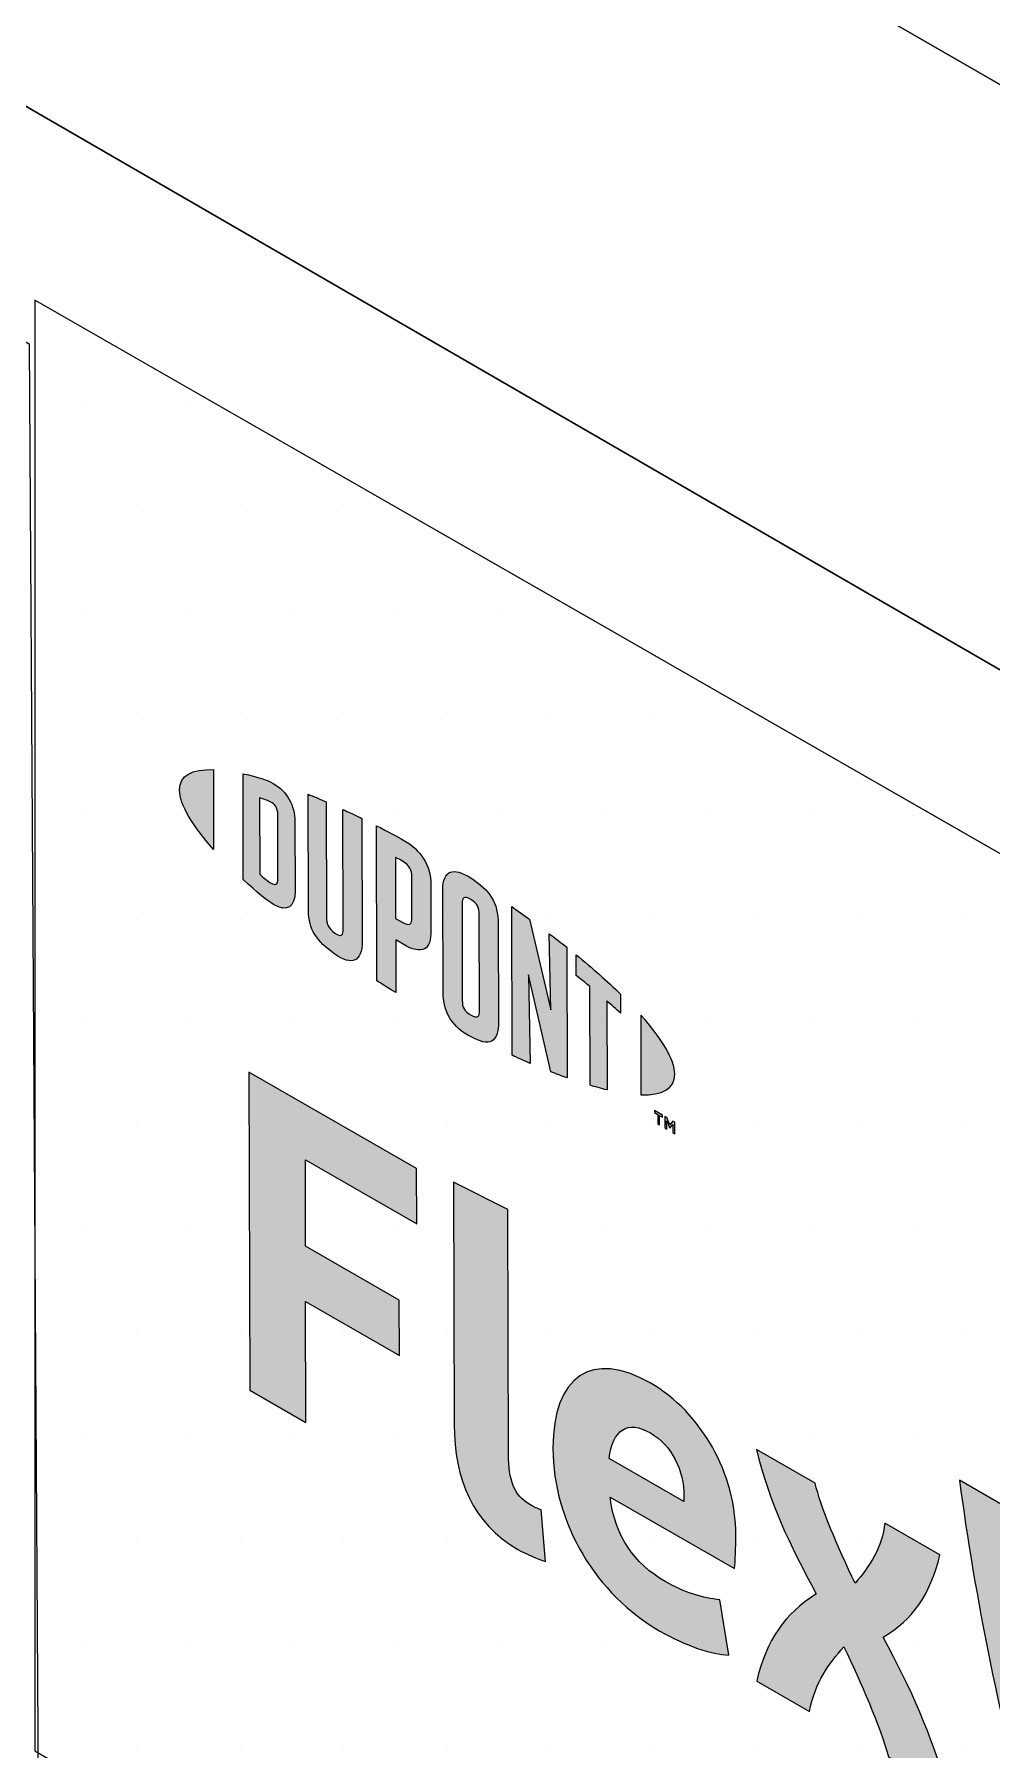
# Model space of a CAD drawing. Header units: inches. Extents: x -26 to 76, y -16 to 22.
# Drawn here: x 38.6814 to 38.8547, y -4.125 to -3.8145 of the extents above; entities that cross this region are included whole.
import ezdxf

# ---------------------------------------------------------------- set-up
doc = ezdxf.new("R2010")
doc.units = ezdxf.units.IN
doc.header["$MEASUREMENT"] = 0
for name, color, linetype, lineweight in [('.ATI-HATCH', 7, 'Continuous', 0), ('G-ANNO-TTLB', 7, 'Continuous', 0), ('LOGOS', 7, 'Continuous', 0), ('T', 7, 'Continuous', 0), ('TYVEK', 7, 'Continuous', 0)]:
    doc.layers.add(name, color=color, linetype=linetype, lineweight=lineweight)

# ---------------------------------------------------------------- blocks, each defined once
blk = doc.blocks.new('Block_288')
at = {"layer": 'LOGOS', "true_color": 0x000000, "transparency": 33554687}
h = blk.add_hatch(color=18, dxfattribs=at)
h.dxf.hatch_style = 2
edge = h.paths.add_edge_path()
edge.add_spline(control_points=[(38.72041, -4.05989), (38.72041, -4.05989), (38.72027, -4.00238), (38.72027, -4.00238), (38.72027, -4.00238), (38.75062, -4.0198), (38.75062, -4.0198), (38.75062, -4.0198), (38.75064, -4.02983), (38.75064, -4.02983), (38.75064, -4.02983), (38.73048, -4.01825), (38.73048, -4.01825), (38.73048, -4.01825), (38.73052, -4.03386), (38.73052, -4.03386), (38.73052, -4.03386), (38.74748, -4.0436), (38.74748, -4.0436), (38.74748, -4.0436), (38.7475, -4.05362), (38.7475, -4.05362), (38.7475, -4.05362), (38.73054, -4.04388), (38.73054, -4.04388), (38.73054, -4.04388), (38.7306, -4.06574), (38.7306, -4.06574), (38.7306, -4.06574), (38.72041, -4.05989), (38.72041, -4.05989)], knot_values=[0, 0, 0, 0, 1, 1, 1, 2, 2, 2, 3, 3, 3, 4, 4, 4, 5, 5, 5, 6, 6, 6, 7, 7, 7, 8, 8, 8, 9, 9, 9, 10, 10, 10, 10], degree=3, periodic=0)
h = blk.add_hatch(color=18, dxfattribs=at)
h.dxf.hatch_style = 2
edge = h.paths.add_edge_path()
edge.add_spline(control_points=[(38.76725, -4.0716), (38.76726, -4.07604), (38.76827, -4.079), (38.77112, -4.08063), (38.77183, -4.08104), (38.77254, -4.08137), (38.77318, -4.08157), (38.77318, -4.08157), (38.77392, -4.09094), (38.77392, -4.09094), (38.77257, -4.09049), (38.77036, -4.08955), (38.76893, -4.08873), (38.76074, -4.08403), (38.75745, -4.07598), (38.75742, -4.06612), (38.75742, -4.06612), (38.75731, -4.02225), (38.75731, -4.02225), (38.75731, -4.02225), (38.76715, -4.02724), (38.76715, -4.02724), (38.76715, -4.02724), (38.76725, -4.0716), (38.76725, -4.0716)], knot_values=[0, 0, 0, 0, 1, 1, 1, 2, 2, 2, 3, 3, 3, 4, 4, 4, 5, 5, 5, 6, 6, 6, 7, 7, 7, 8, 8, 8, 8], degree=3, periodic=0)
h = blk.add_hatch(color=18, dxfattribs=at)
h.dxf.hatch_style = 2
edge = h.paths.add_edge_path()
edge.add_spline(control_points=[(38.78547, -4.0723), (38.78547, -4.0723), (38.79901, -4.08007), (38.79901, -4.08007), (38.79901, -4.08007), (38.79901, -4.07909), (38.79901, -4.07909), (38.79899, -4.07448), (38.79685, -4.06989), (38.79293, -4.06764), (38.7888, -4.06527), (38.7861, -4.06708), (38.78547, -4.0723)], knot_values=[0, 0, 0, 0, 1, 1, 1, 2, 2, 2, 3, 3, 3, 4, 4, 4, 4], degree=3, periodic=0)
edge = h.paths.add_edge_path()
edge.add_spline(control_points=[(38.80712, -4.10786), (38.80398, -4.10771), (38.79936, -4.1062), (38.79465, -4.1035), (38.78318, -4.09691), (38.77532, -4.08403), (38.77529, -4.07039), (38.77526, -4.05733), (38.78243, -4.05259), (38.79291, -4.0586), (38.80224, -4.06396), (38.80839, -4.07512), (38.80841, -4.08613), (38.80842, -4.08859), (38.80828, -4.09065), (38.80815, -4.09221), (38.80815, -4.09221), (38.78563, -4.07928), (38.78563, -4.07928), (38.78657, -4.08639), (38.78993, -4.09127), (38.79563, -4.09454), (38.79912, -4.09654), (38.80247, -4.09756), (38.80553, -4.09784), (38.80553, -4.09784), (38.80712, -4.10786), (38.80712, -4.10786)], knot_values=[0, 0, 0, 0, 1, 1, 1, 2, 2, 2, 3, 3, 3, 4, 4, 4, 5, 5, 5, 6, 6, 6, 7, 7, 7, 8, 8, 8, 9, 9, 9, 9], degree=3, periodic=0)
h = blk.add_hatch(color=18, dxfattribs=at)
h.dxf.hatch_style = 2
edge = h.paths.add_edge_path()
edge.add_spline(control_points=[(38.82296, -4.09677), (38.81817, -4.08795), (38.81438, -4.08012), (38.81215, -4.07063), (38.81215, -4.07063), (38.82276, -4.07673), (38.82276, -4.07673), (38.8237, -4.08096), (38.82685, -4.08834), (38.82999, -4.09483), (38.83262, -4.09182), (38.83489, -4.08828), (38.83538, -4.08397), (38.83538, -4.08397), (38.84535, -4.08969), (38.84535, -4.08969), (38.84352, -4.09718), (38.8404, -4.10137), (38.83507, -4.10463), (38.84022, -4.11423), (38.84372, -4.12199), (38.84667, -4.13237), (38.84667, -4.13237), (38.83605, -4.12628), (38.83605, -4.12628), (38.83454, -4.12082), (38.83096, -4.11261), (38.82796, -4.10637), (38.82526, -4.10934), (38.82271, -4.1128), (38.82173, -4.11806), (38.82173, -4.11806), (38.81218, -4.11257), (38.81218, -4.11257), (38.81394, -4.10505), (38.81727, -4.1004), (38.82296, -4.09677)], knot_values=[0, 0, 0, 0, 1, 1, 1, 2, 2, 2, 3, 3, 3, 4, 4, 4, 5, 5, 5, 6, 6, 6, 7, 7, 7, 8, 8, 8, 9, 9, 9, 10, 10, 10, 11, 11, 11, 12, 12, 12, 12], degree=3, periodic=0)
h = blk.add_hatch(color=18, dxfattribs=at)
h.dxf.hatch_style = 2
edge = h.paths.add_edge_path()
edge.add_spline(control_points=[(38.90631, -4.10918), (38.90631, -4.10918), (38.91671, -4.11515), (38.91671, -4.11515), (38.91405, -4.13274), (38.9094, -4.15264), (38.90338, -4.16494), (38.90338, -4.16494), (38.8922, -4.15851), (38.8922, -4.15851), (38.88868, -4.14624), (38.88551, -4.13236), (38.88285, -4.11737), (38.88017, -4.12929), (38.87714, -4.13961), (38.8736, -4.14784), (38.8736, -4.14784), (38.86241, -4.14141), (38.86241, -4.14141), (38.85667, -4.12237), (38.85156, -4.09687), (38.84888, -4.07621), (38.84888, -4.07621), (38.85921, -4.08214), (38.85921, -4.08214), (38.86146, -4.10075), (38.8655, -4.12251), (38.86844, -4.1338), (38.87148, -4.12595), (38.87621, -4.10979), (38.87823, -4.09307), (38.87823, -4.09307), (38.88735, -4.0983), (38.88735, -4.0983), (38.88953, -4.11744), (38.89421, -4.13899), (38.89737, -4.15041), (38.9002, -4.14243), (38.90421, -4.12529), (38.90631, -4.10918)], knot_values=[0, 0, 0, 0, 1, 1, 1, 2, 2, 2, 3, 3, 3, 4, 4, 4, 5, 5, 5, 6, 6, 6, 7, 7, 7, 8, 8, 8, 9, 9, 9, 10, 10, 10, 11, 11, 11, 12, 12, 12, 13, 13, 13, 13], degree=3, periodic=0)
at = {"layer": 'LOGOS'}
for points, knots in [([(38.72041, -4.05989), (38.72041, -4.05989), (38.72027, -4.00238), (38.72027, -4.00238), (38.72027, -4.00238), (38.75062, -4.0198), (38.75062, -4.0198), (38.75062, -4.0198), (38.75064, -4.02983), (38.75064, -4.02983), (38.75064, -4.02983), (38.73048, -4.01825), (38.73048, -4.01825), (38.73048, -4.01825), (38.73052, -4.03386), (38.73052, -4.03386), (38.73052, -4.03386), (38.74748, -4.0436), (38.74748, -4.0436), (38.74748, -4.0436), (38.7475, -4.05362), (38.7475, -4.05362), (38.7475, -4.05362), (38.73054, -4.04388), (38.73054, -4.04388), (38.73054, -4.04388), (38.7306, -4.06574), (38.7306, -4.06574), (38.7306, -4.06574), (38.72041, -4.05989), (38.72041, -4.05989)], [0, 0, 0, 0, 1, 1, 1, 2, 2, 2, 3, 3, 3, 4, 4, 4, 5, 5, 5, 6, 6, 6, 7, 7, 7, 8, 8, 8, 9, 9, 9, 10, 10, 10, 10]), ([(38.76725, -4.0716), (38.76726, -4.07604), (38.76827, -4.079), (38.77112, -4.08063), (38.77183, -4.08104), (38.77254, -4.08137), (38.77318, -4.08157), (38.77318, -4.08157), (38.77392, -4.09094), (38.77392, -4.09094), (38.77257, -4.09049), (38.77036, -4.08955), (38.76893, -4.08873), (38.76074, -4.08403), (38.75745, -4.07598), (38.75742, -4.06612), (38.75742, -4.06612), (38.75731, -4.02225), (38.75731, -4.02225), (38.75731, -4.02225), (38.76715, -4.02724), (38.76715, -4.02724), (38.76715, -4.02724), (38.76725, -4.0716), (38.76725, -4.0716)], [0, 0, 0, 0, 1, 1, 1, 2, 2, 2, 3, 3, 3, 4, 4, 4, 5, 5, 5, 6, 6, 6, 7, 7, 7, 8, 8, 8, 8]), ([(38.80712, -4.10786), (38.80398, -4.10771), (38.79936, -4.1062), (38.79465, -4.1035), (38.78318, -4.09691), (38.77532, -4.08403), (38.77529, -4.07039), (38.77526, -4.05733), (38.78243, -4.05259), (38.79291, -4.0586), (38.80224, -4.06396), (38.80839, -4.07512), (38.80841, -4.08613), (38.80842, -4.08859), (38.80828, -4.09065), (38.80815, -4.09221), (38.80815, -4.09221), (38.78563, -4.07928), (38.78563, -4.07928), (38.78657, -4.08639), (38.78993, -4.09127), (38.79563, -4.09454), (38.79912, -4.09654), (38.80247, -4.09756), (38.80553, -4.09784), (38.80553, -4.09784), (38.80712, -4.10786), (38.80712, -4.10786)], [0, 0, 0, 0, 1, 1, 1, 2, 2, 2, 3, 3, 3, 4, 4, 4, 5, 5, 5, 6, 6, 6, 7, 7, 7, 8, 8, 8, 9, 9, 9, 9]), ([(38.78547, -4.0723), (38.78547, -4.0723), (38.79901, -4.08007), (38.79901, -4.08007), (38.79901, -4.08007), (38.79901, -4.07909), (38.79901, -4.07909), (38.79899, -4.07448), (38.79685, -4.06989), (38.79293, -4.06764), (38.7888, -4.06527), (38.7861, -4.06708), (38.78547, -4.0723)], [0, 0, 0, 0, 1, 1, 1, 2, 2, 2, 3, 3, 3, 4, 4, 4, 4]), ([(38.82296, -4.09677), (38.81817, -4.08795), (38.81438, -4.08012), (38.81215, -4.07063), (38.81215, -4.07063), (38.82276, -4.07673), (38.82276, -4.07673), (38.8237, -4.08096), (38.82685, -4.08834), (38.82999, -4.09483), (38.83262, -4.09182), (38.83489, -4.08828), (38.83538, -4.08397), (38.83538, -4.08397), (38.84535, -4.08969), (38.84535, -4.08969), (38.84352, -4.09718), (38.8404, -4.10137), (38.83507, -4.10463), (38.84022, -4.11423), (38.84372, -4.12199), (38.84667, -4.13237), (38.84667, -4.13237), (38.83605, -4.12628), (38.83605, -4.12628), (38.83454, -4.12082), (38.83096, -4.11261), (38.82796, -4.10637), (38.82526, -4.10934), (38.82271, -4.1128), (38.82173, -4.11806), (38.82173, -4.11806), (38.81218, -4.11257), (38.81218, -4.11257), (38.81394, -4.10505), (38.81727, -4.1004), (38.82296, -4.09677)], [0, 0, 0, 0, 1, 1, 1, 2, 2, 2, 3, 3, 3, 4, 4, 4, 5, 5, 5, 6, 6, 6, 7, 7, 7, 8, 8, 8, 9, 9, 9, 10, 10, 10, 11, 11, 11, 12, 12, 12, 12]), ([(38.90631, -4.10918), (38.90631, -4.10918), (38.91671, -4.11515), (38.91671, -4.11515), (38.91405, -4.13274), (38.9094, -4.15264), (38.90338, -4.16494), (38.90338, -4.16494), (38.8922, -4.15851), (38.8922, -4.15851), (38.88868, -4.14624), (38.88551, -4.13236), (38.88285, -4.11737), (38.88017, -4.12929), (38.87714, -4.13961), (38.8736, -4.14784), (38.8736, -4.14784), (38.86241, -4.14141), (38.86241, -4.14141), (38.85667, -4.12237), (38.85156, -4.09687), (38.84888, -4.07621), (38.84888, -4.07621), (38.85921, -4.08214), (38.85921, -4.08214), (38.86146, -4.10075), (38.8655, -4.12251), (38.86844, -4.1338), (38.87148, -4.12595), (38.87621, -4.10979), (38.87823, -4.09307), (38.87823, -4.09307), (38.88735, -4.0983), (38.88735, -4.0983), (38.88953, -4.11744), (38.89421, -4.13899), (38.89737, -4.15041), (38.9002, -4.14243), (38.90421, -4.12529), (38.90631, -4.10918)], [0, 0, 0, 0, 1, 1, 1, 2, 2, 2, 3, 3, 3, 4, 4, 4, 5, 5, 5, 6, 6, 6, 7, 7, 7, 8, 8, 8, 9, 9, 9, 10, 10, 10, 11, 11, 11, 12, 12, 12, 13, 13, 13, 13])]:
    blk.add_open_spline(points, degree=3, knots=knots, dxfattribs=at)
blk = doc.blocks.new('Block_289')
at = {"layer": 'LOGOS', "true_color": 0x000000, "transparency": 33554687}
h = blk.add_hatch(color=18, dxfattribs=at)
h.dxf.hatch_style = 2
edge = h.paths.add_edge_path()
edge.add_spline(control_points=[(38.70773, -3.95129), (38.70774, -3.95393), (38.70997, -3.95769), (38.71386, -3.96204), (38.71386, -3.96204), (38.71383, -3.94761), (38.71383, -3.94761), (38.70995, -3.94748), (38.70773, -3.94867), (38.70773, -3.95129)], knot_values=[0, 0, 0, 0, 1, 1, 1, 2, 2, 2, 3, 3, 3, 3], degree=3, periodic=0)
h = blk.add_hatch(color=18, dxfattribs=at)
h.dxf.hatch_style = 2
edge = h.paths.add_edge_path()
edge.add_spline(control_points=[(38.72553, -3.9674), (38.72553, -3.9685), (38.72496, -3.96854), (38.72427, -3.96815), (38.72373, -3.96784), (38.7229, -3.96714), (38.72222, -3.96654), (38.72222, -3.96654), (38.72219, -3.95273), (38.72219, -3.95273), (38.72286, -3.95291), (38.72369, -3.95316), (38.72423, -3.95347), (38.72492, -3.95387), (38.7255, -3.95457), (38.7255, -3.95568), (38.7255, -3.95568), (38.72553, -3.9674), (38.72553, -3.9674)], knot_values=[0, 0, 0, 0, 1, 1, 1, 2, 2, 2, 3, 3, 3, 4, 4, 4, 5, 5, 5, 6, 6, 6, 6], degree=3, periodic=0)
edge = h.paths.add_edge_path()
edge.add_spline(control_points=[(38.72467, -3.95012), (38.72359, -3.9495), (38.72202, -3.94897), (38.7192, -3.94835), (38.7192, -3.94835), (38.71924, -3.96749), (38.71924, -3.96749), (38.72173, -3.96979), (38.72364, -3.97139), (38.72473, -3.97202), (38.72723, -3.97345), (38.72863, -3.9725), (38.72862, -3.96967), (38.72862, -3.96967), (38.72859, -3.95696), (38.72859, -3.95696), (38.72859, -3.95413), (38.72717, -3.95156), (38.72467, -3.95012)], knot_values=[0, 0, 0, 0, 1, 1, 1, 2, 2, 2, 3, 3, 3, 4, 4, 4, 5, 5, 5, 6, 6, 6, 6], degree=3, periodic=0)
h = blk.add_hatch(color=18, dxfattribs=at)
h.dxf.hatch_style = 2
edge = h.paths.add_edge_path()
edge.add_spline(control_points=[(38.73734, -3.97642), (38.73735, -3.97753), (38.73702, -3.97804), (38.73582, -3.97718), (38.73464, -3.97634), (38.73432, -3.97559), (38.73432, -3.97427), (38.73432, -3.97427), (38.73427, -3.95345), (38.73427, -3.95345), (38.73349, -3.9531), (38.73174, -3.95238), (38.731, -3.95207), (38.731, -3.95207), (38.73105, -3.97313), (38.73105, -3.97313), (38.73106, -3.9765), (38.73248, -3.97862), (38.73583, -3.98098), (38.73889, -3.98315), (38.74077, -3.98244), (38.74076, -3.97871), (38.74076, -3.97871), (38.7407, -3.95645), (38.7407, -3.95645), (38.74006, -3.95613), (38.73797, -3.95513), (38.73729, -3.95482), (38.73729, -3.95482), (38.73734, -3.97642), (38.73734, -3.97642)], knot_values=[0, 0, 0, 0, 1, 1, 1, 2, 2, 2, 3, 3, 3, 4, 4, 4, 5, 5, 5, 6, 6, 6, 7, 7, 7, 8, 8, 8, 9, 9, 9, 10, 10, 10, 10], degree=3, periodic=0)
h = blk.add_hatch(color=18, dxfattribs=at)
h.dxf.hatch_style = 2
edge = h.paths.add_edge_path()
edge.add_spline(control_points=[(38.74977, -3.97442), (38.74977, -3.97562), (38.74941, -3.97602), (38.74802, -3.97523), (38.74802, -3.97523), (38.74682, -3.97455), (38.74682, -3.97455), (38.74682, -3.97455), (38.7468, -3.96349), (38.7468, -3.96349), (38.74733, -3.96376), (38.74761, -3.96391), (38.74793, -3.9641), (38.74943, -3.96496), (38.74975, -3.9658), (38.74975, -3.96703), (38.74975, -3.96703), (38.74977, -3.97442), (38.74977, -3.97442)], knot_values=[0, 0, 0, 0, 1, 1, 1, 2, 2, 2, 3, 3, 3, 4, 4, 4, 5, 5, 5, 6, 6, 6, 6], degree=3, periodic=0)
edge = h.paths.add_edge_path()
edge.add_spline(control_points=[(38.74812, -3.9603), (38.74753, -3.95996), (38.74536, -3.9588), (38.74337, -3.95779), (38.74337, -3.95779), (38.74344, -3.98583), (38.74344, -3.98583), (38.74412, -3.98626), (38.74589, -3.98738), (38.74685, -3.98796), (38.74685, -3.98796), (38.74683, -3.97844), (38.74683, -3.97844), (38.74683, -3.97844), (38.74817, -3.97921), (38.74817, -3.97921), (38.75175, -3.98125), (38.75323, -3.98025), (38.75322, -3.97669), (38.75322, -3.97669), (38.7532, -3.96843), (38.7532, -3.96843), (38.75319, -3.96495), (38.75152, -3.96225), (38.74812, -3.9603)], knot_values=[0, 0, 0, 0, 1, 1, 1, 2, 2, 2, 3, 3, 3, 4, 4, 4, 5, 5, 5, 6, 6, 6, 7, 7, 7, 8, 8, 8, 8], degree=3, periodic=0)
h = blk.add_hatch(color=18, dxfattribs=at)
h.dxf.hatch_style = 2
edge = h.paths.add_edge_path()
edge.add_spline(control_points=[(38.76199, -3.99121), (38.762, -3.99232), (38.76168, -3.99271), (38.76047, -3.99206), (38.75922, -3.99138), (38.75888, -3.99057), (38.75888, -3.98942), (38.75888, -3.98942), (38.75884, -3.97195), (38.75884, -3.97195), (38.75884, -3.9708), (38.75917, -3.97036), (38.76042, -3.97111), (38.76163, -3.97185), (38.76195, -3.97263), (38.76195, -3.97374), (38.76195, -3.97374), (38.76199, -3.99121), (38.76199, -3.99121)], knot_values=[0, 0, 0, 0, 1, 1, 1, 2, 2, 2, 3, 3, 3, 4, 4, 4, 5, 5, 5, 6, 6, 6, 6], degree=3, periodic=0)
edge = h.paths.add_edge_path()
edge.add_spline(control_points=[(38.76041, -3.9672), (38.75724, -3.9652), (38.75536, -3.96573), (38.75537, -3.96942), (38.75537, -3.96942), (38.75541, -3.98776), (38.75541, -3.98776), (38.75542, -3.99166), (38.75714, -3.99424), (38.76048, -3.99599), (38.76375, -3.99771), (38.76545, -3.99725), (38.76544, -3.99311), (38.76544, -3.99311), (38.7654, -3.97561), (38.7654, -3.97561), (38.76539, -3.97166), (38.76384, -3.96936), (38.76041, -3.9672)], knot_values=[0, 0, 0, 0, 1, 1, 1, 2, 2, 2, 3, 3, 3, 4, 4, 4, 5, 5, 5, 6, 6, 6, 6], degree=3, periodic=0)
h = blk.add_hatch(color=18, dxfattribs=at)
h.dxf.hatch_style = 2
edge = h.paths.add_edge_path()
edge.add_spline(control_points=[(38.7749, -3.99111), (38.7749, -3.99111), (38.77108, -3.97469), (38.77108, -3.97469), (38.77005, -3.97394), (38.7688, -3.97306), (38.76784, -3.97241), (38.76784, -3.97241), (38.76791, -3.99931), (38.76791, -3.99931), (38.76859, -3.99962), (38.77031, -4.00039), (38.7712, -4.00077), (38.7712, -4.00077), (38.77089, -3.98476), (38.77089, -3.98476), (38.77089, -3.98476), (38.77493, -4.00229), (38.77493, -4.00229), (38.77579, -4.00263), (38.77703, -4.00309), (38.77785, -4.00338), (38.77785, -4.00338), (38.77779, -3.97974), (38.77779, -3.97974), (38.77694, -3.97906), (38.77538, -3.97787), (38.77464, -3.97731), (38.77464, -3.97731), (38.7749, -3.99111), (38.7749, -3.99111)], knot_values=[0, 0, 0, 0, 1, 1, 1, 2, 2, 2, 3, 3, 3, 4, 4, 4, 5, 5, 5, 6, 6, 6, 7, 7, 7, 8, 8, 8, 9, 9, 9, 10, 10, 10, 10], degree=3, periodic=0)
h = blk.add_hatch(color=18, dxfattribs=at)
h.dxf.hatch_style = 2
edge = h.paths.add_edge_path()
edge.add_spline(control_points=[(38.77949, -3.98485), (38.78033, -3.98551), (38.78117, -3.98618), (38.78198, -3.98685), (38.78198, -3.98685), (38.78202, -4.00474), (38.78202, -4.00474), (38.78277, -4.00497), (38.78416, -4.00534), (38.78508, -4.00556), (38.78508, -4.00556), (38.78504, -3.98945), (38.78504, -3.98945), (38.78593, -3.99023), (38.78677, -3.99097), (38.78753, -3.99167), (38.78753, -3.99167), (38.78752, -3.98822), (38.78752, -3.98822), (38.78511, -3.98586), (38.78251, -3.98358), (38.77948, -3.98111), (38.77948, -3.98111), (38.77949, -3.98485), (38.77949, -3.98485)], knot_values=[0, 0, 0, 0, 1, 1, 1, 2, 2, 2, 3, 3, 3, 4, 4, 4, 5, 5, 5, 6, 6, 6, 7, 7, 7, 8, 8, 8, 8], degree=3, periodic=0)
h = blk.add_hatch(color=18, dxfattribs=at)
h.dxf.hatch_style = 2
edge = h.paths.add_edge_path()
edge.add_spline(control_points=[(38.79733, -4.00273), (38.79734, -4.00538), (38.79511, -4.00657), (38.79123, -4.00647), (38.79123, -4.00647), (38.7912, -3.99202), (38.7912, -3.99202), (38.79509, -3.99637), (38.79733, -4.00011), (38.79733, -4.00273)], knot_values=[0, 0, 0, 0, 1, 1, 1, 2, 2, 2, 3, 3, 3, 3], degree=3, periodic=0)
h = blk.add_hatch(color=18, dxfattribs=at)
h.dxf.hatch_style = 2
edge = h.paths.add_edge_path()
edge.add_spline(control_points=[(38.79554, -4.01038), (38.79554, -4.01038), (38.79591, -4.01059), (38.79591, -4.01059), (38.79591, -4.01059), (38.79645, -4.01189), (38.79645, -4.01189), (38.79645, -4.01189), (38.797, -4.01121), (38.797, -4.01121), (38.797, -4.01121), (38.79735, -4.01142), (38.79735, -4.01142), (38.79735, -4.01142), (38.79736, -4.0135), (38.79736, -4.0135), (38.79736, -4.0135), (38.79702, -4.01331), (38.79702, -4.01331), (38.79702, -4.01331), (38.79702, -4.01183), (38.79702, -4.01183), (38.79702, -4.01183), (38.79647, -4.0125), (38.79647, -4.0125), (38.79647, -4.0125), (38.79643, -4.01248), (38.79643, -4.01248), (38.79643, -4.01248), (38.79587, -4.01117), (38.79587, -4.01117), (38.79587, -4.01117), (38.79588, -4.01265), (38.79588, -4.01265), (38.79588, -4.01265), (38.79554, -4.01246), (38.79554, -4.01246), (38.79554, -4.01246), (38.79554, -4.01038), (38.79554, -4.01038)], knot_values=[0, 0, 0, 0, 1, 1, 1, 2, 2, 2, 3, 3, 3, 4, 4, 4, 5, 5, 5, 6, 6, 6, 7, 7, 7, 8, 8, 8, 9, 9, 9, 10, 10, 10, 11, 11, 11, 12, 12, 12, 13, 13, 13, 13], degree=3, periodic=0)
edge = h.paths.add_edge_path()
edge.add_spline(control_points=[(38.79425, -4.01), (38.79425, -4.01), (38.79369, -4.00968), (38.79369, -4.00968), (38.79369, -4.00968), (38.79369, -4.00932), (38.79369, -4.00932), (38.79369, -4.00932), (38.79515, -4.01015), (38.79515, -4.01015), (38.79515, -4.01015), (38.79515, -4.01052), (38.79515, -4.01052), (38.79515, -4.01052), (38.79459, -4.0102), (38.79459, -4.0102), (38.79459, -4.0102), (38.7946, -4.01192), (38.7946, -4.01192), (38.7946, -4.01192), (38.79425, -4.01172), (38.79425, -4.01172), (38.79425, -4.01172), (38.79425, -4.01), (38.79425, -4.01)], knot_values=[0, 0, 0, 0, 1, 1, 1, 2, 2, 2, 3, 3, 3, 4, 4, 4, 5, 5, 5, 6, 6, 6, 7, 7, 7, 8, 8, 8, 8], degree=3, periodic=0)
at = {"layer": 'LOGOS'}
for points, knots in [([(38.70773, -3.95129), (38.70774, -3.95393), (38.70997, -3.95769), (38.71386, -3.96204), (38.71386, -3.96204), (38.71383, -3.94761), (38.71383, -3.94761), (38.70995, -3.94748), (38.70773, -3.94867), (38.70773, -3.95129)], [0, 0, 0, 0, 1, 1, 1, 2, 2, 2, 3, 3, 3, 3]), ([(38.72467, -3.95012), (38.72359, -3.9495), (38.72202, -3.94897), (38.7192, -3.94835), (38.7192, -3.94835), (38.71924, -3.96749), (38.71924, -3.96749), (38.72173, -3.96979), (38.72364, -3.97139), (38.72473, -3.97202), (38.72723, -3.97345), (38.72863, -3.9725), (38.72862, -3.96967), (38.72862, -3.96967), (38.72859, -3.95696), (38.72859, -3.95696), (38.72859, -3.95413), (38.72717, -3.95156), (38.72467, -3.95012)], [0, 0, 0, 0, 1, 1, 1, 2, 2, 2, 3, 3, 3, 4, 4, 4, 5, 5, 5, 6, 6, 6, 6]), ([(38.72553, -3.9674), (38.72553, -3.9685), (38.72496, -3.96854), (38.72427, -3.96815), (38.72373, -3.96784), (38.7229, -3.96714), (38.72222, -3.96654), (38.72222, -3.96654), (38.72219, -3.95273), (38.72219, -3.95273), (38.72286, -3.95291), (38.72369, -3.95316), (38.72423, -3.95347), (38.72492, -3.95387), (38.7255, -3.95457), (38.7255, -3.95568), (38.7255, -3.95568), (38.72553, -3.9674), (38.72553, -3.9674)], [0, 0, 0, 0, 1, 1, 1, 2, 2, 2, 3, 3, 3, 4, 4, 4, 5, 5, 5, 6, 6, 6, 6]), ([(38.73734, -3.97642), (38.73735, -3.97753), (38.73702, -3.97804), (38.73582, -3.97718), (38.73464, -3.97634), (38.73432, -3.97559), (38.73432, -3.97427), (38.73432, -3.97427), (38.73427, -3.95345), (38.73427, -3.95345), (38.73349, -3.9531), (38.73174, -3.95238), (38.731, -3.95207), (38.731, -3.95207), (38.73105, -3.97313), (38.73105, -3.97313), (38.73106, -3.9765), (38.73248, -3.97862), (38.73583, -3.98098), (38.73889, -3.98315), (38.74077, -3.98244), (38.74076, -3.97871), (38.74076, -3.97871), (38.7407, -3.95645), (38.7407, -3.95645), (38.74006, -3.95613), (38.73797, -3.95513), (38.73729, -3.95482), (38.73729, -3.95482), (38.73734, -3.97642), (38.73734, -3.97642)], [0, 0, 0, 0, 1, 1, 1, 2, 2, 2, 3, 3, 3, 4, 4, 4, 5, 5, 5, 6, 6, 6, 7, 7, 7, 8, 8, 8, 9, 9, 9, 10, 10, 10, 10]), ([(38.74812, -3.9603), (38.74753, -3.95996), (38.74536, -3.9588), (38.74337, -3.95779), (38.74337, -3.95779), (38.74344, -3.98583), (38.74344, -3.98583), (38.74412, -3.98626), (38.74589, -3.98738), (38.74685, -3.98796), (38.74685, -3.98796), (38.74683, -3.97844), (38.74683, -3.97844), (38.74683, -3.97844), (38.74817, -3.97921), (38.74817, -3.97921), (38.75175, -3.98125), (38.75323, -3.98025), (38.75322, -3.97669), (38.75322, -3.97669), (38.7532, -3.96843), (38.7532, -3.96843), (38.75319, -3.96495), (38.75152, -3.96225), (38.74812, -3.9603)], [0, 0, 0, 0, 1, 1, 1, 2, 2, 2, 3, 3, 3, 4, 4, 4, 5, 5, 5, 6, 6, 6, 7, 7, 7, 8, 8, 8, 8]), ([(38.74977, -3.97442), (38.74977, -3.97562), (38.74941, -3.97602), (38.74802, -3.97523), (38.74802, -3.97523), (38.74682, -3.97455), (38.74682, -3.97455), (38.74682, -3.97455), (38.7468, -3.96349), (38.7468, -3.96349), (38.74733, -3.96376), (38.74761, -3.96391), (38.74793, -3.9641), (38.74943, -3.96496), (38.74975, -3.9658), (38.74975, -3.96703), (38.74975, -3.96703), (38.74977, -3.97442), (38.74977, -3.97442)], [0, 0, 0, 0, 1, 1, 1, 2, 2, 2, 3, 3, 3, 4, 4, 4, 5, 5, 5, 6, 6, 6, 6]), ([(38.76041, -3.9672), (38.75724, -3.9652), (38.75536, -3.96573), (38.75537, -3.96942), (38.75537, -3.96942), (38.75541, -3.98776), (38.75541, -3.98776), (38.75542, -3.99166), (38.75714, -3.99424), (38.76048, -3.99599), (38.76375, -3.99771), (38.76545, -3.99725), (38.76544, -3.99311), (38.76544, -3.99311), (38.7654, -3.97561), (38.7654, -3.97561), (38.76539, -3.97166), (38.76384, -3.96936), (38.76041, -3.9672)], [0, 0, 0, 0, 1, 1, 1, 2, 2, 2, 3, 3, 3, 4, 4, 4, 5, 5, 5, 6, 6, 6, 6]), ([(38.76199, -3.99121), (38.762, -3.99232), (38.76168, -3.99271), (38.76047, -3.99206), (38.75922, -3.99138), (38.75888, -3.99057), (38.75888, -3.98942), (38.75888, -3.98942), (38.75884, -3.97195), (38.75884, -3.97195), (38.75884, -3.9708), (38.75917, -3.97036), (38.76042, -3.97111), (38.76163, -3.97185), (38.76195, -3.97263), (38.76195, -3.97374), (38.76195, -3.97374), (38.76199, -3.99121), (38.76199, -3.99121)], [0, 0, 0, 0, 1, 1, 1, 2, 2, 2, 3, 3, 3, 4, 4, 4, 5, 5, 5, 6, 6, 6, 6]), ([(38.7749, -3.99111), (38.7749, -3.99111), (38.77108, -3.97469), (38.77108, -3.97469), (38.77005, -3.97394), (38.7688, -3.97306), (38.76784, -3.97241), (38.76784, -3.97241), (38.76791, -3.99931), (38.76791, -3.99931), (38.76859, -3.99962), (38.77031, -4.00039), (38.7712, -4.00077), (38.7712, -4.00077), (38.77089, -3.98476), (38.77089, -3.98476), (38.77089, -3.98476), (38.77493, -4.00229), (38.77493, -4.00229), (38.77579, -4.00263), (38.77703, -4.00309), (38.77785, -4.00338), (38.77785, -4.00338), (38.77779, -3.97974), (38.77779, -3.97974), (38.77694, -3.97906), (38.77538, -3.97787), (38.77464, -3.97731), (38.77464, -3.97731), (38.7749, -3.99111), (38.7749, -3.99111)], [0, 0, 0, 0, 1, 1, 1, 2, 2, 2, 3, 3, 3, 4, 4, 4, 5, 5, 5, 6, 6, 6, 7, 7, 7, 8, 8, 8, 9, 9, 9, 10, 10, 10, 10]), ([(38.77949, -3.98485), (38.78033, -3.98551), (38.78117, -3.98618), (38.78198, -3.98685), (38.78198, -3.98685), (38.78202, -4.00474), (38.78202, -4.00474), (38.78277, -4.00497), (38.78416, -4.00534), (38.78508, -4.00556), (38.78508, -4.00556), (38.78504, -3.98945), (38.78504, -3.98945), (38.78593, -3.99023), (38.78677, -3.99097), (38.78753, -3.99167), (38.78753, -3.99167), (38.78752, -3.98822), (38.78752, -3.98822), (38.78511, -3.98586), (38.78251, -3.98358), (38.77948, -3.98111), (38.77948, -3.98111), (38.77949, -3.98485), (38.77949, -3.98485)], [0, 0, 0, 0, 1, 1, 1, 2, 2, 2, 3, 3, 3, 4, 4, 4, 5, 5, 5, 6, 6, 6, 7, 7, 7, 8, 8, 8, 8]), ([(38.79733, -4.00273), (38.79734, -4.00538), (38.79511, -4.00657), (38.79123, -4.00647), (38.79123, -4.00647), (38.7912, -3.99202), (38.7912, -3.99202), (38.79509, -3.99637), (38.79733, -4.00011), (38.79733, -4.00273)], [0, 0, 0, 0, 1, 1, 1, 2, 2, 2, 3, 3, 3, 3]), ([(38.79425, -4.01), (38.79425, -4.01), (38.79369, -4.00968), (38.79369, -4.00968), (38.79369, -4.00968), (38.79369, -4.00932), (38.79369, -4.00932), (38.79369, -4.00932), (38.79515, -4.01015), (38.79515, -4.01015), (38.79515, -4.01015), (38.79515, -4.01052), (38.79515, -4.01052), (38.79515, -4.01052), (38.79459, -4.0102), (38.79459, -4.0102), (38.79459, -4.0102), (38.7946, -4.01192), (38.7946, -4.01192), (38.7946, -4.01192), (38.79425, -4.01172), (38.79425, -4.01172), (38.79425, -4.01172), (38.79425, -4.01), (38.79425, -4.01)], [0, 0, 0, 0, 1, 1, 1, 2, 2, 2, 3, 3, 3, 4, 4, 4, 5, 5, 5, 6, 6, 6, 7, 7, 7, 8, 8, 8, 8]), ([(38.79554, -4.01038), (38.79554, -4.01038), (38.79591, -4.01059), (38.79591, -4.01059), (38.79591, -4.01059), (38.79645, -4.01189), (38.79645, -4.01189), (38.79645, -4.01189), (38.797, -4.01121), (38.797, -4.01121), (38.797, -4.01121), (38.79735, -4.01142), (38.79735, -4.01142), (38.79735, -4.01142), (38.79736, -4.0135), (38.79736, -4.0135), (38.79736, -4.0135), (38.79702, -4.01331), (38.79702, -4.01331), (38.79702, -4.01331), (38.79702, -4.01183), (38.79702, -4.01183), (38.79702, -4.01183), (38.79647, -4.0125), (38.79647, -4.0125), (38.79647, -4.0125), (38.79643, -4.01248), (38.79643, -4.01248), (38.79643, -4.01248), (38.79587, -4.01117), (38.79587, -4.01117), (38.79587, -4.01117), (38.79588, -4.01265), (38.79588, -4.01265), (38.79588, -4.01265), (38.79554, -4.01246), (38.79554, -4.01246), (38.79554, -4.01246), (38.79554, -4.01038), (38.79554, -4.01038)], [0, 0, 0, 0, 1, 1, 1, 2, 2, 2, 3, 3, 3, 4, 4, 4, 5, 5, 5, 6, 6, 6, 7, 7, 7, 8, 8, 8, 9, 9, 9, 10, 10, 10, 11, 11, 11, 12, 12, 12, 13, 13, 13, 13])]:
    blk.add_open_spline(points, degree=3, knots=knots, dxfattribs=at)
blk = doc.blocks.new('Block_287')
at = {"layer": 'LOGOS'}
for name in ['Block_289', 'Block_288']:
    blk.add_blockref(name, (0, 0), dxfattribs=at)
blk = doc.blocks.new('Block_351')
at = {"layer": '.ATI-HATCH'}
blk.add_lwpolyline([(38.68154, -3.86266), (38.68154, -4.12521), (39.82925, -4.78914), (39.82925, -4.52067)], close=True, dxfattribs=at)
at = {"layer": '.ATI-HATCH', "color": 8, "lineweight": 0, "true_color": 0x808080}
for points in [[(38.69053, -3.88092), (38.69053, -3.88092), (38.69053, -3.88092), (38.69053, -3.88092)], [(38.70928, -3.88092), (38.70928, -3.88092), (38.70928, -3.88092), (38.70928, -3.88092)], [(38.69991, -3.89967), (38.69991, -3.89967), (38.69991, -3.89967), (38.69991, -3.89967)], [(38.71866, -3.89967), (38.71866, -3.89967), (38.71866, -3.89967), (38.71866, -3.89967)], [(38.73742, -3.89967), (38.73742, -3.89967), (38.73742, -3.89967), (38.73742, -3.89967)], [(38.69053, -3.91843), (38.69053, -3.91843), (38.69053, -3.91843), (38.69053, -3.91843)], [(38.70928, -3.91843), (38.70928, -3.91843), (38.70928, -3.91843), (38.70928, -3.91843)], [(38.72804, -3.91843), (38.72804, -3.91843), (38.72804, -3.91843), (38.72804, -3.91843)], [(38.7468, -3.91843), (38.7468, -3.91843), (38.7468, -3.91843), (38.7468, -3.91843)], [(38.76555, -3.91843), (38.76555, -3.91843), (38.76555, -3.91843), (38.76555, -3.91843)], [(38.69991, -3.93719), (38.69991, -3.93719), (38.69991, -3.93719), (38.69991, -3.93719)], [(38.71866, -3.93719), (38.71866, -3.93719), (38.71866, -3.93719), (38.71866, -3.93719)], [(38.73742, -3.93719), (38.73742, -3.93719), (38.73742, -3.93719), (38.73742, -3.93719)], [(38.75617, -3.93719), (38.75617, -3.93719), (38.75617, -3.93719), (38.75617, -3.93719)], [(38.77493, -3.93719), (38.77493, -3.93719), (38.77493, -3.93719), (38.77493, -3.93719)], [(38.79369, -3.93719), (38.79369, -3.93719), (38.79369, -3.93719), (38.79369, -3.93719)], [(38.69053, -3.95594), (38.69053, -3.95594), (38.69053, -3.95594), (38.69053, -3.95594)], [(38.70928, -3.95594), (38.70928, -3.95594), (38.70928, -3.95594), (38.70928, -3.95594)], [(38.72804, -3.95594), (38.72804, -3.95594), (38.72804, -3.95594), (38.72804, -3.95594)], [(38.7468, -3.95594), (38.7468, -3.95594), (38.7468, -3.95594), (38.7468, -3.95594)], [(38.76555, -3.95594), (38.76555, -3.95594), (38.76555, -3.95594), (38.76555, -3.95594)], [(38.78431, -3.95594), (38.78431, -3.95594), (38.78431, -3.95594), (38.78431, -3.95594)], [(38.80306, -3.95594), (38.80306, -3.95594), (38.80306, -3.95594), (38.80306, -3.95594)], [(38.82182, -3.95594), (38.82182, -3.95594), (38.82182, -3.95594), (38.82182, -3.95594)], [(38.84057, -3.95594), (38.84057, -3.95594), (38.84057, -3.95594), (38.84057, -3.95594)], [(38.69991, -3.9747), (38.69991, -3.9747), (38.69991, -3.9747), (38.69991, -3.9747)], [(38.71866, -3.9747), (38.71866, -3.9747), (38.71866, -3.9747), (38.71866, -3.9747)], [(38.73742, -3.9747), (38.73742, -3.9747), (38.73742, -3.9747), (38.73742, -3.9747)], [(38.75617, -3.9747), (38.75617, -3.9747), (38.75617, -3.9747), (38.75617, -3.9747)], [(38.77493, -3.9747), (38.77493, -3.9747), (38.77493, -3.9747), (38.77493, -3.9747)], [(38.79369, -3.9747), (38.79369, -3.9747), (38.79369, -3.9747), (38.79369, -3.9747)], [(38.81244, -3.9747), (38.81244, -3.9747), (38.81244, -3.9747), (38.81244, -3.9747)], [(38.8312, -3.9747), (38.8312, -3.9747), (38.8312, -3.9747), (38.8312, -3.9747)], [(38.84995, -3.9747), (38.84995, -3.9747), (38.84995, -3.9747), (38.84995, -3.9747)], [(38.69053, -3.99345), (38.69053, -3.99345), (38.69053, -3.99345), (38.69053, -3.99345)], [(38.70928, -3.99345), (38.70928, -3.99345), (38.70928, -3.99345), (38.70928, -3.99345)], [(38.72804, -3.99345), (38.72804, -3.99345), (38.72804, -3.99345), (38.72804, -3.99345)], [(38.7468, -3.99345), (38.7468, -3.99345), (38.7468, -3.99345), (38.7468, -3.99345)], [(38.76555, -3.99345), (38.76555, -3.99345), (38.76555, -3.99345), (38.76555, -3.99345)], [(38.78431, -3.99345), (38.78431, -3.99345), (38.78431, -3.99345), (38.78431, -3.99345)], [(38.80306, -3.99345), (38.80306, -3.99345), (38.80306, -3.99345), (38.80306, -3.99345)], [(38.82182, -3.99345), (38.82182, -3.99345), (38.82182, -3.99345), (38.82182, -3.99345)], [(38.84057, -3.99345), (38.84057, -3.99345), (38.84057, -3.99345), (38.84057, -3.99345)], [(38.69991, -4.01221), (38.69991, -4.01221), (38.69991, -4.01221), (38.69991, -4.01221)], [(38.71866, -4.01221), (38.71866, -4.01221), (38.71866, -4.01221), (38.71866, -4.01221)], [(38.73742, -4.01221), (38.73742, -4.01221), (38.73742, -4.01221), (38.73742, -4.01221)], [(38.75617, -4.01221), (38.75617, -4.01221), (38.75617, -4.01221), (38.75617, -4.01221)], [(38.77493, -4.01221), (38.77493, -4.01221), (38.77493, -4.01221), (38.77493, -4.01221)], [(38.79369, -4.01221), (38.79369, -4.01221), (38.79369, -4.01221), (38.79369, -4.01221)], [(38.81244, -4.01221), (38.81244, -4.01221), (38.81244, -4.01221), (38.81244, -4.01221)], [(38.8312, -4.01221), (38.8312, -4.01221), (38.8312, -4.01221), (38.8312, -4.01221)], [(38.84995, -4.01221), (38.84995, -4.01221), (38.84995, -4.01221), (38.84995, -4.01221)], [(38.69053, -4.03096), (38.69053, -4.03096), (38.69053, -4.03096), (38.69053, -4.03096)], [(38.70928, -4.03096), (38.70928, -4.03096), (38.70928, -4.03096), (38.70928, -4.03096)], [(38.72804, -4.03096), (38.72804, -4.03096), (38.72804, -4.03096), (38.72804, -4.03096)], [(38.7468, -4.03096), (38.7468, -4.03096), (38.7468, -4.03096), (38.7468, -4.03096)], [(38.76555, -4.03096), (38.76555, -4.03096), (38.76555, -4.03096), (38.76555, -4.03096)], [(38.78431, -4.03096), (38.78431, -4.03096), (38.78431, -4.03096), (38.78431, -4.03096)], [(38.80306, -4.03096), (38.80306, -4.03096), (38.80306, -4.03096), (38.80306, -4.03096)], [(38.82182, -4.03096), (38.82182, -4.03096), (38.82182, -4.03096), (38.82182, -4.03096)], [(38.84057, -4.03096), (38.84057, -4.03096), (38.84057, -4.03096), (38.84057, -4.03096)], [(38.69991, -4.04972), (38.69991, -4.04972), (38.69991, -4.04972), (38.69991, -4.04972)], [(38.71866, -4.04972), (38.71866, -4.04972), (38.71866, -4.04972), (38.71866, -4.04972)], [(38.73742, -4.04972), (38.73742, -4.04972), (38.73742, -4.04972), (38.73742, -4.04972)], [(38.75617, -4.04972), (38.75617, -4.04972), (38.75617, -4.04972), (38.75617, -4.04972)], [(38.77493, -4.04972), (38.77493, -4.04972), (38.77493, -4.04972), (38.77493, -4.04972)], [(38.79369, -4.04972), (38.79369, -4.04972), (38.79369, -4.04972), (38.79369, -4.04972)], [(38.81244, -4.04972), (38.81244, -4.04972), (38.81244, -4.04972), (38.81244, -4.04972)], [(38.8312, -4.04972), (38.8312, -4.04972), (38.8312, -4.04972), (38.8312, -4.04972)], [(38.84995, -4.04972), (38.84995, -4.04972), (38.84995, -4.04972), (38.84995, -4.04972)], [(38.69053, -4.06848), (38.69053, -4.06848), (38.69053, -4.06848), (38.69053, -4.06848)], [(38.70928, -4.06848), (38.70928, -4.06848), (38.70928, -4.06848), (38.70928, -4.06848)], [(38.72804, -4.06848), (38.72804, -4.06848), (38.72804, -4.06848), (38.72804, -4.06848)], [(38.7468, -4.06848), (38.7468, -4.06848), (38.7468, -4.06848), (38.7468, -4.06848)], [(38.76555, -4.06848), (38.76555, -4.06848), (38.76555, -4.06848), (38.76555, -4.06848)], [(38.78431, -4.06848), (38.78431, -4.06848), (38.78431, -4.06848), (38.78431, -4.06848)], [(38.80306, -4.06848), (38.80306, -4.06848), (38.80306, -4.06848), (38.80306, -4.06848)], [(38.82182, -4.06848), (38.82182, -4.06848), (38.82182, -4.06848), (38.82182, -4.06848)], [(38.84057, -4.06848), (38.84057, -4.06848), (38.84057, -4.06848), (38.84057, -4.06848)], [(38.69991, -4.08723), (38.69991, -4.08723), (38.69991, -4.08723), (38.69991, -4.08723)], [(38.71866, -4.08723), (38.71866, -4.08723), (38.71866, -4.08723), (38.71866, -4.08723)], [(38.73742, -4.08723), (38.73742, -4.08723), (38.73742, -4.08723), (38.73742, -4.08723)], [(38.75617, -4.08723), (38.75617, -4.08723), (38.75617, -4.08723), (38.75617, -4.08723)], [(38.77493, -4.08723), (38.77493, -4.08723), (38.77493, -4.08723), (38.77493, -4.08723)], [(38.79369, -4.08723), (38.79369, -4.08723), (38.79369, -4.08723), (38.79369, -4.08723)], [(38.81244, -4.08723), (38.81244, -4.08723), (38.81244, -4.08723), (38.81244, -4.08723)], [(38.8312, -4.08723), (38.8312, -4.08723), (38.8312, -4.08723), (38.8312, -4.08723)], [(38.84995, -4.08723), (38.84995, -4.08723), (38.84995, -4.08723), (38.84995, -4.08723)], [(38.69053, -4.10599), (38.69053, -4.10599), (38.69053, -4.10599), (38.69053, -4.10599)], [(38.70928, -4.10599), (38.70928, -4.10599), (38.70928, -4.10599), (38.70928, -4.10599)], [(38.72804, -4.10599), (38.72804, -4.10599), (38.72804, -4.10599), (38.72804, -4.10599)], [(38.7468, -4.10599), (38.7468, -4.10599), (38.7468, -4.10599), (38.7468, -4.10599)], [(38.76555, -4.10599), (38.76555, -4.10599), (38.76555, -4.10599), (38.76555, -4.10599)], [(38.78431, -4.10599), (38.78431, -4.10599), (38.78431, -4.10599), (38.78431, -4.10599)], [(38.80306, -4.10599), (38.80306, -4.10599), (38.80306, -4.10599), (38.80306, -4.10599)], [(38.82182, -4.10599), (38.82182, -4.10599), (38.82182, -4.10599), (38.82182, -4.10599)], [(38.84057, -4.10599), (38.84057, -4.10599), (38.84057, -4.10599), (38.84057, -4.10599)], [(38.69991, -4.12474), (38.69991, -4.12474), (38.69991, -4.12474), (38.69991, -4.12474)], [(38.71866, -4.12474), (38.71866, -4.12474), (38.71866, -4.12474), (38.71866, -4.12474)], [(38.73742, -4.12474), (38.73742, -4.12474), (38.73742, -4.12474), (38.73742, -4.12474)], [(38.75617, -4.12474), (38.75617, -4.12474), (38.75617, -4.12474), (38.75617, -4.12474)], [(38.77493, -4.12474), (38.77493, -4.12474), (38.77493, -4.12474), (38.77493, -4.12474)], [(38.79369, -4.12474), (38.79369, -4.12474), (38.79369, -4.12474), (38.79369, -4.12474)], [(38.81244, -4.12474), (38.81244, -4.12474), (38.81244, -4.12474), (38.81244, -4.12474)], [(38.8312, -4.12474), (38.8312, -4.12474), (38.8312, -4.12474), (38.8312, -4.12474)], [(38.84995, -4.12474), (38.84995, -4.12474), (38.84995, -4.12474), (38.84995, -4.12474)]]:
    blk.add_open_spline(points, degree=3, dxfattribs=at)

msp = doc.modelspace()

# ---------------------------------------------------------------- hatches: boundary and pattern name
at = {"layer": 'G-ANNO-TTLB', "true_color": 0xff00ff, "transparency": 33554687}
h = msp.add_hatch(color=6, dxfattribs=at)
edge = h.paths.add_edge_path()
edge.add_spline(control_points=[(71.22733, -15.13455), (71.22733, -15.13455), (30.5273, -15.13455), (30.5273, -15.13455), (30.5273, -15.13455), (30.5273, 19.00075), (30.5273, 19.00075), (30.5273, 19.00075), (71.22733, 19.00075), (71.22733, 19.00075), (71.22733, 19.00075), (71.22733, -15.13455), (71.22733, -15.13455)], knot_values=[0, 0, 0, 0, 1, 1, 1, 2, 2, 2, 3, 3, 3, 4, 4, 4, 4], degree=3, periodic=0)
edge = h.paths.add_edge_path()
edge.add_spline(control_points=[(30.65233, 18.87572), (30.65233, 18.87572), (30.65233, -15.00951), (30.65233, -15.00951), (30.65233, -15.00951), (71.10229, -15.00951), (71.10229, -15.00951), (71.10229, -15.00951), (71.10229, 18.87572), (71.10229, 18.87572), (71.10229, 18.87572), (30.65233, 18.87572), (30.65233, 18.87572)], knot_values=[0, 0, 0, 0, 1, 1, 1, 2, 2, 2, 3, 3, 3, 4, 4, 4, 4], degree=3, periodic=0)
edge.add_line((30.65233, 18.87572), (30.65233, 18.87572))
at = {"layer": 'LOGOS', "true_color": 0x000000, "transparency": 33554687}
h = msp.add_hatch(dxfattribs=at)
h.set_pattern_fill('_U', color=18, scale=10, angle=45, style=2, pattern_type=0)
h.set_pattern_definition([(45, (0, 0), (-7.071, 7.071), [])])
h.paths.add_polyline_path([(38.68553, -4.66449), (38.33587, -4.46549), (38.33283, -1.18889), (38.68048, -1.38672), (38.62896, -1.41702), (38.60271, -3.82611), (38.68048, -3.87055)])

# ---------------------------------------------------------------- linework, layer by layer
at = {"layer": 'G-ANNO-TTLB'}
for points in [[(71.22733, -15.13455), (71.22733, -15.13455), (30.5273, -15.13455), (30.5273, -15.13455), (30.5273, -15.13455), (30.5273, 19.00075), (30.5273, 19.00075), (30.5273, 19.00075), (71.22733, 19.00075), (71.22733, 19.00075), (71.22733, 19.00075), (71.22733, -15.13455), (71.22733, -15.13455)], [(30.65233, 18.87572), (30.65233, 18.87572), (30.65233, -15.00951), (30.65233, -15.00951), (30.65233, -15.00951), (71.10229, -15.00951), (71.10229, -15.00951), (71.10229, -15.00951), (71.10229, 18.87572), (71.10229, 18.87572), (71.10229, 18.87572), (30.65233, 18.87572), (30.65233, 18.87572)]]:
    msp.add_open_spline(points, degree=3, knots=[0, 0, 0, 0, 1, 1, 1, 2, 2, 2, 3, 3, 3, 4, 4, 4, 4], dxfattribs=at)
at = {"layer": 'LOGOS'}
msp.add_lwpolyline([(38.68553, -4.66449), (38.33587, -4.46549), (38.33283, -1.18889), (38.68048, -1.38672), (38.62896, -1.41702), (38.60271, -3.82611), (38.68048, -3.87055)], close=True, dxfattribs=at)
at = {"layer": 'T', "color": 3, "lineweight": 25, "true_color": 0x00ff00}
for p, q in [((38.72656, -3.74866), (39.67756, -4.2988)), ((38.62842, -3.79777), (39.77571, -4.46146))]:
    msp.add_line(p, q, dxfattribs=at)
at = {"layer": 'TYVEK', "color": 3, "lineweight": 25, "true_color": 0x00ff00}
for p, q in [((39.77571, -4.46146), (38.62842, -3.79777)), ((39.82925, -4.52067), (38.68154, -3.86266))]:
    msp.add_line(p, q, dxfattribs=at)
msp.add_lwpolyline([(38.72656, -3.74866), (38.72656, -1.57933), (39.67756, -2.12947), (39.67756, -4.2988), (38.72656, -3.74866)], dxfattribs=at)

# ---------------------------------------------------------------- block references
at = {"layer": '.ATI-HATCH'}
msp.add_blockref('Block_351', (0, 0), dxfattribs=at)
at = {"layer": 'LOGOS'}
msp.add_blockref('Block_287', (0, 0), dxfattribs=at)

doc.saveas('drawing.dxf')
